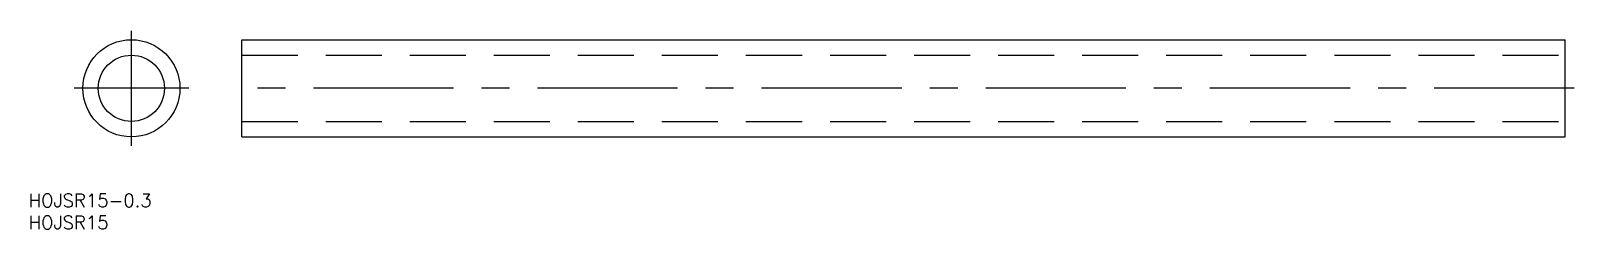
# Model space of a CAD drawing. Extents: x -23 to 327, y -32 to 13.
import ezdxf

# ---------------------------------------------------------------- set-up
doc = ezdxf.new("R2010")
doc.units = 0
doc.linetypes.add('CENTER', pattern=[50.8, 31.75, -6.35, 6.35, -6.35])
doc.linetypes.add('DASHED', pattern=[19.05, 12.7, -6.35])
doc.layers.get('0').update_dxf_attribs({"linetype": 'CONTINUOUS'})
doc.layers.add('CENTER', color=1, linetype='CENTER')
doc.styles.get("Standard").update_dxf_attribs({"font": 'txt.shx', "height": 3, "bigfont": 'bigfont.shx'})

msp = doc.modelspace()

# ---------------------------------------------------------------- linework, layer by layer
at = {"color": 7, "linetype": 'CONTINUOUS'}
for p, q in [((25, -11), (25, 11)), ((25, 11), (325, 11)), ((325, -11), (325, 11)), ((25, -11), (325, -11))]:
    msp.add_line(p, q, dxfattribs=at)
at = {"color": 3, "linetype": 'DASHED'}
for p, q in [((25, 7.5), (325, 7.5)), ((25, -7.5), (325, -7.5))]:
    msp.add_line(p, q, dxfattribs=at)
at = {"color": 7, "linetype": 'CONTINUOUS'}
for radius in [11, 7.5]:
    msp.add_circle((0, 0), radius, dxfattribs=at)
at = {"layer": 'CENTER', "color": 1, "linetype": 'CENTER'}
for p, q in [((0, -13), (0, 13)), ((13, 0), (-13, 0)), ((327, 0), (23, 0))]:
    msp.add_line(p, q, dxfattribs=at)

# ---------------------------------------------------------------- texts
at = {"color": 7, "linetype": 'CONTINUOUS'}
for s, p in [('HOJSR15-0.3', (-23.3, -26.89)), ('HOJSR15', (-23.3, -31.89))]:
    msp.add_text(s, height=3, dxfattribs=at).set_placement(p)

doc.saveas('drawing.dxf')
